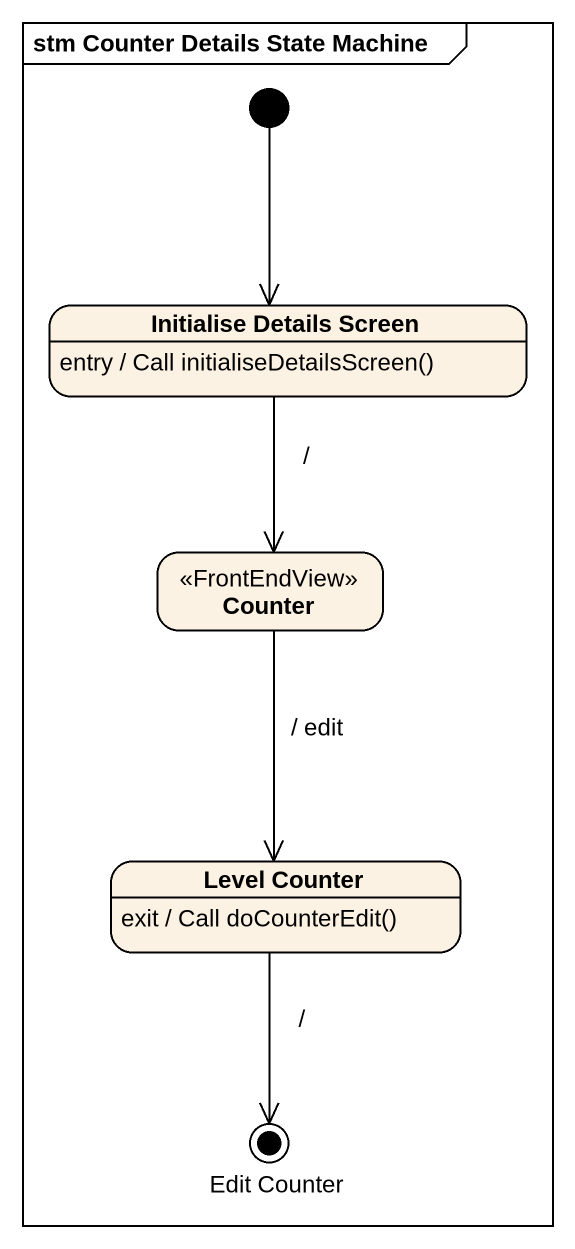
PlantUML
@startuml
mainframe stm Counter Details State Machine
hide empty description
state "Initialise Details Screen" as Initialise_Details_Screen
Initialise_Details_Screen : entry / Call initialiseDetailsScreen()
state Counter <<FrontEndView>>
state "Level Counter" as Level_Counter
Level_Counter : exit / Call doCounterEdit()
state "Edit Counter" as Edit_Counter <<end>>
[*] --> Initialise_Details_Screen
Initialise_Details_Screen --> Counter : /
Counter --> Level_Counter : / edit
Level_Counter --> Edit_Counter : /
@enduml
